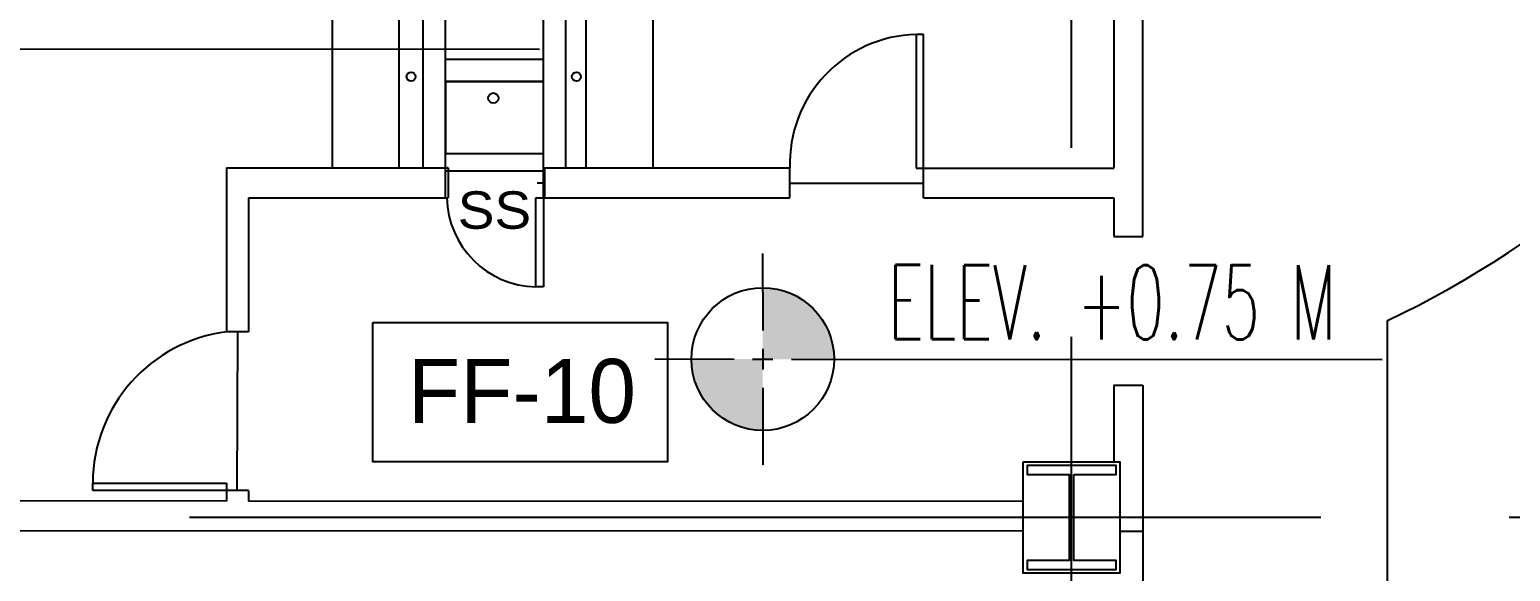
# Model space of a CAD drawing. Header units: millimetres. Extents: x 2148 to 2681, y 758 to 986.
# Drawn here: x 2345.44 to 2350.427, y 960.288 to 962.111 of the extents above; entities that cross this region are included whole.
import ezdxf

# ---------------------------------------------------------------- set-up
doc = ezdxf.new("R2010")
doc.units = ezdxf.units.MM
doc.linetypes.add('CENTER2', pattern=[28.575, 19.05, -3.175, 3.175, -3.175])
for name, color, linetype in [('cladding', 2, 'Continuous'), ('COL-EX', 2, 'Continuous'), ('D', 1, 'Continuous'), ('DR', 7, 'Continuous'), ('ELAYOUT', 4, 'Continuous'), ('HATCH', 8, 'Continuous'), ('Layer1', 5, 'Continuous'), ('p-boarder', 2, 'Continuous'), ('QUOTE', 2, 'Continuous'), ('S_GRID LINES', 252, 'Continuous')]:
    doc.layers.add(name, color=color, linetype=linetype)
doc.styles.add('100', font='SIMPLEX.shx', dxfattribs={"height": 0.25})
doc.styles.add('MMTX$0$ESMX$0$X-OPTA1D', font='x-opta1d')

msp = doc.modelspace()

# ---------------------------------------------------------------- hatches: boundary and pattern name
at = {"layer": 'Layer1'}
for points in [[(2347.9090885, 961.2419853), (2347.9088335, 961.0017216), (2348.1490972, 961.0014667, 0.414213562)], [(2347.9085785, 960.7614579), (2347.9088158, 961.0022639), (2347.6685698, 961.0019766, 0.414213562)]]:
    msp.add_hatch(color=32, dxfattribs=at).paths.add_polyline_path(points)

# ---------------------------------------------------------------- linework, layer by layer
at = {"ltscale": 0.5}
msp.add_lwpolyline([(2346.5955843, 961.1259718), (2347.587959, 961.1259718), (2347.587959, 960.6562368), (2346.5955843, 960.6562368)], close=True, dxfattribs=at)
at = {"layer": 'cladding', "elevation": 0}
msp.add_lwpolyline([(2348.7864709, 960.656811), (2349.1114709, 960.656811), (2349.1114709, 960.281811), (2348.7864709, 960.281811)], close=True, dxfattribs=at)
at = {"layer": 'COL-EX', "elevation": 0}
msp.add_lwpolyline([(2348.9564709, 960.614311), (2349.0989709, 960.614311), (2349.0989709, 960.644311), (2348.7989709, 960.644311), (2348.7989709, 960.614311), (2348.9414709, 960.614311), (2348.9414709, 960.324311), (2348.7989709, 960.324311), (2348.7989709, 960.294311), (2349.0989709, 960.294311), (2349.0989709, 960.324311), (2348.9564709, 960.324311)], close=True, dxfattribs=at)
at = {"layer": 'D', "ltscale": 0.5}
msp.add_line((2347.1450993, 961.5453307, 0), (2347.1700993, 961.5453307, 0), dxfattribs=at)
at = {"layer": 'DR', "ltscale": 10}
for p, q in [((2346.459462, 961.6453307, 0), (2346.459462, 963.1703307, 0)), ((2346.684462, 961.6453307, 0), (2346.684462, 963.1703307, 0)), ((2347.314462, 961.6453307, 0), (2347.314462, 963.1703307, 0)), ((2347.539462, 961.6453307, 0), (2347.539462, 963.1703307, 0)), ((2348.4503116, 962.094711, 0), (2348.4253116, 962.094711, 0)), ((2348.4253116, 962.094711, 0), (2348.4253116, 961.644711, 0)), ((2348.4503116, 961.644711, 0), (2348.4503116, 962.094711, 0)), ((2348.4253116, 961.644711, 0), (2348.4503116, 961.644711, 0)), ((2346.8400993, 961.6361503, 0), (2347.1700993, 961.6361503, 0)), ((2347.1488112, 961.5953307, 0), (2347.1738112, 961.5953307, 0)), ((2347.1700993, 961.5953307, 0), (2347.1700993, 961.2453307, 0)), ((2348.0003116, 961.594711, 0), (2348.4503116, 961.594711, 0)), ((2347.1450993, 961.2453307, 0), (2347.1450993, 961.5453307, 0)), ((2347.1700993, 961.2453307, 0), (2347.1450993, 961.2453307, 0)), ((2346.1398162, 961.0938014), (2346.1378943, 960.5603468, 0)), ((2350.0130311, 926.2276861), (2350.0130311, 961.1316193, 0)), ((2345.6523154, 960.5603468, 0), (2345.6523154, 960.5853468, 0)), ((2345.6523154, 960.5853468, 0), (2346.1023154, 960.5853468, 0)), ((2346.1023154, 960.5603468, 0), (2345.6523154, 960.5603468, 0)), ((2346.1023154, 960.5853468, 0), (2346.1023154, 960.5603468, 0)), ((2349.1889769, 960.4234355), (2349.1889769, 926.7276861))]:
    msp.add_line(p, q, dxfattribs=at)
at = {"layer": 'DR', "ltscale": 10, "elevation": 0}
msp.add_lwpolyline([(2346.8400993, 961.6938012), (2347.1700993, 961.6938012), (2347.1700993, 961.9361503), (2346.8400993, 961.9361503)], close=True, dxfattribs=at)
at = {"layer": 'DR', "ltscale": 10}
for centre in [(2346.7244094, 961.952658, 0), (2347.2812465, 961.952658, 0)]:
    msp.add_circle(centre, 0.0149051, dxfattribs=at)
msp.add_arc((2348.5575239, 964.1882795, 0), 3.3855093, 295.4626527, 60.27745, dxfattribs=at)
at = {"layer": 'ELAYOUT', "ltscale": 10}
for p, q in [((2346.7650993, 961.6453307, 0), (2346.7650993, 964.900512, 0)), ((2346.8400993, 961.5453307, 0), (2346.8400993, 964.900512, 0)), ((2347.1700993, 961.5453307, 0), (2347.1700993, 964.900512, 0)), ((2347.2450993, 961.6453307, 0), (2347.2450993, 964.900512, 0)), ((2349.090874, 964.4354981, 0), (2349.090874, 961.644711, 0)), ((2349.1886629, 961.4150784, 0), (2349.1886629, 964.4354981, 0)), ((2346.1023154, 961.6453307, 0), (2346.8488112, 961.6453307, 0)), ((2346.1023154, 961.6453307, 0), (2346.1023154, 961.0935656, 0)), ((2347.1738112, 961.6453307, 0), (2348.0003116, 961.6453307, 0)), ((2348.0003116, 961.5453307, 0), (2348.0003116, 961.644711, 0)), ((2348.4503116, 961.644711, 0), (2349.090874, 961.644711, 0)), ((2348.4503116, 961.544711, 0), (2348.4503116, 961.644711, 0)), ((2346.1773154, 961.5453307, 0), (2346.8488112, 961.5453307, 0)), ((2346.1773154, 961.5453307, 0), (2346.1773154, 961.0935656, 0)), ((2346.8457365, 961.5453307, 0), (2346.8488112, 961.5453307, 0)), ((2347.1738112, 961.5453307, 0), (2348.0003116, 961.5453307, 0)), ((2348.4503116, 961.544711, 0), (2349.090874, 961.544711, 0)), ((2349.090874, 961.544711, 0), (2349.090874, 961.4150784, 0)), ((2349.090874, 961.4150784, 0), (2349.1886629, 961.4150784, 0)), ((2346.1773154, 961.0935656, 0), (2346.1023154, 961.0935656, 0)), ((2346.1773154, 961.0935656, 0), (2346.1023154, 961.0935656, 0)), ((2349.090874, 960.9150784, 0), (2349.090874, 960.656811, 0)), ((2349.090874, 960.9150784, 0), (2349.1886629, 960.9150784, 0)), ((2349.1886629, 960.9150784, 0), (2349.1886629, 960.4234355)), ((2346.1773154, 960.5603468, 0), (2346.1023154, 960.5603468, 0)), ((2346.1773154, 960.5603468, 0), (2346.1023154, 960.5603468, 0)), ((2346.1023154, 960.5603468, 0), (2346.1023154, 960.524731, 0)), ((2346.1773154, 960.5603468, 0), (2346.1773154, 960.5246948, 0)), ((2346.1023154, 960.524731, 0), (2344.6364709, 960.5254399, 0)), ((2348.7864709, 960.523433, 0), (2346.1773154, 960.5246948, 0)), ((2348.7864709, 960.4234355, 0), (2344.6364709, 960.425175, 0)), ((2349.1114709, 960.4234355), (2349.1889769, 960.4234355))]:
    msp.add_line(p, q, dxfattribs=at)
at = {"layer": 'ELAYOUT', "linetype": 'ByBlock', "ltscale": 0.5}
for p, q in [((2346.8400993, 962.0111503, 0), (2347.1700993, 962.0111503, 0)), ((2346.8400993, 961.9361503, 0), (2347.1700993, 961.9361503, 0)), ((2346.8400993, 961.9361503), (2347.1700993, 961.9361503, 0)), ((2346.8488112, 961.6453307, 0), (2346.8457365, 961.6453307, 0)), ((2346.8488112, 961.6453307, 0), (2346.8488112, 961.5453307, 0)), ((2347.1738112, 961.6453307, 0), (2347.1738112, 961.5453307, 0)), ((2347.1738112, 961.6453307, 0), (2347.1757365, 961.6453307, 0))]:
    msp.add_line(p, q, dxfattribs=at)
msp.add_circle((2347.0014445, 961.8806688, 0), 0.0171442, dxfattribs=at)
at = {"layer": 'HATCH', "linetype": 'ByBlock', "ltscale": 0.5}
for centre, radius, start, end in [((2348.4363044, 961.6586344, 0), 0.4362151, 91.4440399, 181.8291142), ((2347.150734, 961.5509654, 0), 0.3056866, 181.0561857, 268.9438142), ((2346.1658122, 960.584008, 0), 0.5134986, 96.8870522, 179.8506199)]:
    msp.add_arc(centre, radius, start, end, dxfattribs=at)
at = {"layer": 'QUOTE'}
for p, q in [((2345.1666481, 962.0463212), (2347.1567475, 962.0448128)), ((2347.9083907, 961.3577474, 0), (2347.9087004, 961.098731, 0)), ((2347.5457765, 961.0026492, 0), (2347.8123487, 961.0023663, 0)), ((2347.8742917, 961.0023005, 0), (2347.9433399, 961.0022273, 0)), ((2347.9087745, 961.036788, 0), (2347.9088571, 960.9677398, 0)), ((2348.0052829, 961.0021615, 0), (2349.9953823, 961.0006532, 0)), ((2347.9089311, 960.9057968, 0), (2347.9092409, 960.6467804, 0))]:
    msp.add_line(p, q, dxfattribs=at)
msp.add_circle((2347.9088329, 961.0022639, 0), 0.2402638, dxfattribs=at)
at = {"layer": 'S_GRID LINES', "linetype": 'CENTER2', "ltscale": 0.2}
for p, q in [((2348.9489709, 922.9776771, 0), (2348.9489709, 977.7411715, 0)), ((2348.9489709, 922.9776771, 0), (2348.9489709, 977.7411715, 0)), ((2355.5030932, 960.4692324), (2290.9518229, 960.4692324))]:
    msp.add_line(p, q, dxfattribs=at)

# ---------------------------------------------------------------- texts
at = {"color": 2, "style": 'MMTX$0$ESMX$0$X-OPTA1D', "text_generation_flag": 6, "width": 1.1}
msp.add_text('SS', height=0.126, rotation=180, dxfattribs=at).set_placement((2346.881578, 961.4407924, 0))
at = {"color": 2, "insert": (2347.0979064, 960.893713), "char_height": 0.21537251, "width": 3.970154439, "attachment_point": 5, "style": 'MMTX$0$ESMX$0$X-OPTA1D'}
msp.add_mtext('FF-10', dxfattribs=at)
at = {"layer": 'p-boarder', "insert": (2349.0854873, 961.1934634, 0), "char_height": 0.25, "width": 12.613116349, "attachment_point": 5, "rotation": 359.9514875, "style": '100'}
msp.add_mtext('{\\W0.6;ELEV. +0.75 M}', dxfattribs=at)

doc.saveas('drawing.dxf')
